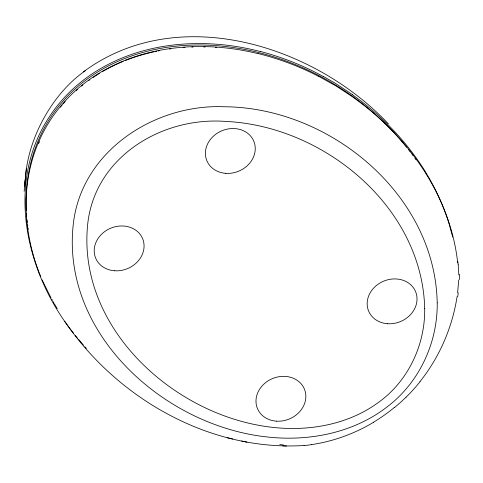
<?xml version="1.0" encoding="UTF-8"?>
<svg xmlns="http://www.w3.org/2000/svg" width="483" height="483" viewBox="0 0 483 483"><rect width="100%" height="100%" fill="white"/><g stroke="black" fill="none" stroke-linecap="round" stroke-linejoin="round"><path stroke-width="0.72" d="M26.118 198.229L26.1 206.833M26.082 203.814C25.684 174.532 33.23 145.009 48.868 120.146A143.548 123.557 -22.5 0 1 64.372 99.637L66.908 96.908A138.482 119.198 -22.5 0 1 76.773 87.441A138.53 119.241 -22.5 0 1 87.55 78.82L93.811 74.485A144.109 124.04 -22.5 0 1 113.813 63.237A152.278 131.068 -22.5 0 1 131.183 56.1A165.156 142.159 -22.5 0 1 153.974 49.689C190.205 41.864 228.193 44.201 263.827 53.903A286.999 247.03 -22.5 0 1 291.128 62.941A310.303 267.093 -22.5 0 1 316.757 74.473C332.986 82.78 348.406 92.664 362.745 103.923A345.562 297.443 -22.5 0 1 397.757 136.767A335.19 288.514 -22.5 0 1 406.662 147.285M25.086 184.005C25.834 155.943 36.008 128.665 51.627 105.529A88.896 52.339 -51.7 0 1 62.355 91.559L65.646 87.906A77.835 45.825 -51.7 0 1 85.66 70.488M458.735 279.989L457.618 292.789M26.215 197.758C27.151 172.872 33.901 148.148 46.416 126.57A145.637 125.345 -22.5 0 1 62.162 104.394A139.659 120.195 -22.5 0 1 91.112 78.391C139.321 45.058 202.341 39.902 258.182 53.673M24.669 186.215L25.219 179.495M24.15 191.304L26.348 168.446M457.075 296.677C452.305 327.571 439.439 357.203 419.944 381.661M38.646 143.529L39.479 141.597M63.225 103.833L65.193 101.605M83.342 71.901C177.388 2.186 313.968 44.81 388.38 123.877M88.884 80.419L89.916 79.683M373.613 422.263C354.643 433.625 333.475 441.39 311.577 444.595M155.466 51.506L156.8 51.228M158.134 50.95L159.475 50.697M169.545 49.031L170.891 48.849M304.073 445.501C209.55 451.454 117.067 398.421 64.668 321.261M183.009 47.588L185.025 47.443M191.739 47.099L193.079 47.062M203.778 47.002L205.112 47.026M286.54 446.05L282.881 445.857M215.412 47.491L216.801 47.6M227.185 437.725L232.709 438.981M241.693 440.991L246.952 442.186M260.488 51.572C204.889 37.058 141.972 41.127 93.05 73.241A139.659 120.219 -22.5 0 0 60.924 101.394A145.148 124.946 -22.5 0 0 47.781 119.247C5.428 186.027 26.65 274.761 73.525 333.216M318.363 76.133L336.47 86.246L353.616 97.542M323.266 76.38L335.232 83.257L352.379 94.553M75.354 335.528L77.654 338.402M424.78 170.831C435.123 187.489 443.485 205.414 449.166 224.197M426.018 173.814C442.543 200.403 454.032 230.409 457.546 261.605A1.044 0.519 -6.4 0 0 457.196 261.321M54.585 304.175L57.229 308.559M51.657 299.055L52.381 300.341M53.112 301.627L54.205 303.553M50.926 297.769L42.106 279.917M40.759 276.795C31.467 253.804 26.022 229.099 26.094 204.243M449.365 224.83L452.142 235.112M452.293 235.764L452.589 237.062M28.038 227.994L28.219 229.232M458.192 264.756L458.838 274.96M27.603 224.903L27.766 226.141M27.018 219.928L27.296 222.415M26.48 213.679L26.722 216.807M26.167 207.394L26.293 210.54M260.524 51.476A299.677 257.94 -22.5 0 1 323.187 76.483M352.294 94.644A342.055 294.413 -22.5 0 1 424.823 170.807M283.298 444.885A84.767 56.674 -17.4 0 1 279.772 444.595M311.583 444.65A155.085 137.89 -40.4 0 1 304.067 445.555M394.539 407.32A180.352 176.156 79.8 0 1 373.57 422.184M406.076 397.117A175.142 171.387 74.3 0 1 394.629 407.441M420.035 381.733A181.674 177.545 77.3 0 1 406.125 397.165M458.258 292.77A97.222 55.998 -78.1 0 1 457.703 296.701M459.502 274.398A51.844 19.405 -81.3 0 1 459.424 279.585M457.896 262.764A21.989 5.838 -85 0 1 458.24 264.63M457.649 261.218A22.441 5.772 -85.5 0 1 457.975 262.492M457.709 261.907A1.847 1.527 7.6 0 1 457.323 262.837M408.37 149.434A335.19 288.514 -22.5 0 1 410.472 152.151M411.715 153.787A335.19 288.514 -22.5 0 1 412.947 155.435M414.963 158.207A335.19 288.514 -22.5 0 1 416.153 159.879M132.698 57.803A165.156 142.159 -22.5 0 1 154.071 51.808M115.159 64.939A152.278 131.074 -22.5 0 1 123.219 61.395M125.399 60.52A152.278 131.074 -22.5 0 1 132.004 58.063M93.038 77.497A143.554 123.563 -22.5 0 1 99.468 73.38M102.203 71.75A143.554 123.563 -22.5 0 1 114.634 65.205M81.53 86.071A138.53 119.241 -22.5 0 1 82.871 84.984M76.302 90.544A138.482 119.198 -22.5 0 1 77.588 89.409M60.357 107.232A144.091 124.028 -22.5 0 1 62.253 104.956M353.532 97.632A342.055 294.425 -22.5 0 1 426.06 173.795M258.224 53.577A296.713 255.398 -22.5 0 1 318.303 76.217M86.385 348.424A342.042 294.401 -22.5 0 1 84.911 346.77M83.45 345.103A342.042 294.401 -22.5 0 1 78.687 339.471M424.696 308.408C425.288 344.705 408.213 381.111 378.509 402.369C347.283 425.384 306.5 431.935 268.651 426.875C171.725 414.203 75.934 325.904 87.876 222.591C95.876 156.257 162.505 116.62 225.555 121.42C323.441 125.791 422.142 206.483 424.696 308.408M437.212 302.877C437.731 343.069 418.912 383.188 386.545 407.32C352.693 433.269 308.057 441.746 266.284 436.861C163 425.487 59.566 332.111 73.549 222.011C82.726 150.364 155.152 103.936 223.967 106.749C329.273 107.202 435.086 194.069 437.212 302.877M225.784 173.337A25.424 21.886 -22.5 0 0 253.823 141.271A25.424 21.886 -22.5 0 0 211.349 138.289A25.424 21.886 -22.5 0 0 225.784 173.337M114.604 270.77A25.424 21.886 -22.5 0 0 142.642 238.705A25.424 21.886 -22.5 0 0 100.168 235.722A25.424 21.886 -22.5 0 0 114.604 270.77M387.559 323.719A25.424 21.886 -22.5 0 0 415.597 291.654A25.424 21.886 -22.5 0 0 373.124 288.671A25.424 21.886 -22.5 0 0 387.559 323.719M276.379 421.152A25.424 21.886 -22.5 0 0 304.417 389.087A25.424 21.886 -22.5 0 0 261.943 386.104A25.424 21.886 -22.5 0 0 276.379 421.152"/></g></svg>
